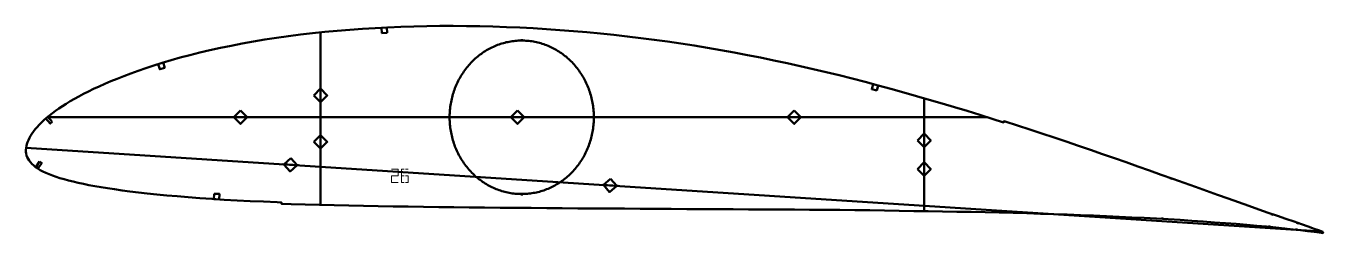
# Model space of a CAD drawing. Header units: metres. Extents: x 9 to 976, y 114 to 268.
import ezdxf

# ---------------------------------------------------------------- set-up
doc = ezdxf.new("R2010")
doc.units = ezdxf.units.M
doc.layers.add('Layer', color=1, linetype='Continuous', lineweight=50)
doc.layers.add('NumLabel', color=1, linetype='Continuous', lineweight=15)

msp = doc.modelspace()

# ---------------------------------------------------------------- linework, layer by layer
at = {"layer": 'Layer', "color": 7}
for p, q in [((228.81, 134.72), (228.81, 263.24)), ((228.81, 210.31), (228.81, 222.31)), ((678.81, 130.07), (678.81, 214.22)), ((25.12, 200), (726.1, 200)), ((163.22, 200), (175.22, 200)), ((369.61, 200), (381.61, 200)), ((576, 200), (588, 200)), ((228.81, 175.65), (228.81, 187.65)), ((678.81, 176.82), (678.81, 188.82)), ((9.3, 177.35), (975.37, 114.98)), ((200.42, 165.01), (212.4, 164.24)), ((678.81, 155.47), (678.81, 167.47)), ((438.69, 149.63), (450.67, 148.86))]:
    msp.add_line(p, q, dxfattribs=at)
at = {"layer": 'Layer'}
for p, q in [((378.81, 257.14), (378.81, 258.14)), ((325.04, 200), (324.04, 200)), ((432.59, 200), (433.59, 200)), ((863.06, 154.57), (862.73, 153.63)), ((378.81, 142.86), (378.81, 141.86)), ((938.48, 127.86), (938.15, 126.92)), ((856.77, 125.28), (856.69, 124.28)), ((936.56, 119.34), (936.47, 118.34)), ((956.43, 117.23), (956.37, 116.23)), ((957.38, 121.34), (957.06, 120.4))]:
    msp.add_line(p, q, dxfattribs=at)
for points in [[(976.13, 114.7), (973.73, 115.57), (969.72, 117.01), (965.21, 118.62), (960.2, 120.38), (954.67, 122.28), (948.65, 124.35), (942.2, 126.57), (935.4, 128.93), (928.29, 131.42), (920.91, 134.02), (913.32, 136.7), (905.52, 139.47), (897.54, 142.3), (889.41, 145.19), (881.13, 148.14), (872.73, 151.13), (864.24, 154.15), (855.66, 157.2), (847, 160.27), (838.28, 163.35), (829.5, 166.44), (820.66, 169.53), (811.77, 172.62), (802.84, 175.71), (793.86, 178.79), (784.83, 181.86), (775.77, 184.92), (766.67, 187.96), (757.54, 190.97), (748.36, 193.96), (739.14, 196.93), (738.37, 197.17), (738.06, 196.22), (729.59, 198.91), (720.3, 201.81), (710.96, 204.68), (701.59, 207.52), (692.17, 210.33), (682.71, 213.1), (673.22, 215.83), (663.69, 218.52), (654.12, 221.17), (644.53, 223.77), (634.91, 226.32), (625.26, 228.81), (615.58, 231.24), (605.87, 233.61), (596.14, 235.91), (586.39, 238.14), (576.6, 240.3), (566.79, 242.4), (556.96, 244.42), (547.11, 246.36), (537.23, 248.23), (527.34, 250.02), (517.43, 251.73), (507.5, 253.35), (497.55, 254.88), (487.56, 256.32), (477.56, 257.69), (467.54, 258.99), (457.51, 260.2), (447.48, 261.33), (437.45, 262.36), (427.41, 263.31), (417.38, 264.18), (407.34, 264.95), (397.32, 265.65), (387.31, 266.25), (377.32, 266.77), (367.34, 267.19), (357.39, 267.53), (347.46, 267.77), (337.56, 267.93), (327.69, 268), (317.87, 267.98), (308.09, 267.86), (298.36, 267.64), (288.67, 267.34), (279.04, 266.95), (269.47, 266.46), (259.98, 265.89), (250.56, 265.22), (241.23, 264.45), (231.98, 263.57), (222.81, 262.61), (213.75, 261.56), (204.8, 260.42), (195.98, 259.18), (187.3, 257.85), (178.76, 256.42), (170.36, 254.91), (162.13, 253.32), (154.1, 251.67), (146.29, 249.95), (138.71, 248.16), (131.35, 246.31), (124.24, 244.4), (117.37, 242.47), (110.78, 240.52), (104.49, 238.57), (98.48, 236.6), (92.75, 234.62), (87.27, 232.64), (82.06, 230.68), (77.1, 228.73), (72.38, 226.8), (67.91, 224.9), (63.66, 223.01), (59.63, 221.13), (55.79, 219.25), (52.13, 217.39), (48.66, 215.55), (45.36, 213.72), (42.23, 211.9), (39.26, 210.08), (36.44, 208.28), (33.78, 206.49), (31.25, 204.72), (28.87, 202.96), (26.62, 201.23), (24.51, 199.5), (22.54, 197.79), (20.72, 196.1), (19.04, 194.41), (17.5, 192.72), (16.1, 191.05), (14.81, 189.38), (13.65, 187.74), (12.61, 186.13), (11.71, 184.57), (10.96, 183.04), (10.35, 181.53), (9.87, 180.03), (9.52, 178.63), (9.28, 177.19), (9.16, 175.57), (9.18, 174.3), (9.33, 172.93), (9.63, 171.61), (10.1, 170.31), (10.73, 169.03), (11.54, 167.75), (12.51, 166.49), (13.64, 165.26), (14.93, 164.07), (16.4, 162.91), (18.05, 161.78), (19.87, 160.69), (21.87, 159.63), (24.04, 158.6), (26.4, 157.6), (28.94, 156.62), (31.65, 155.66), (34.55, 154.73), (37.64, 153.83), (40.92, 152.94), (44.4, 152.07), (48.09, 151.22), (51.99, 150.37), (56.13, 149.54), (60.51, 148.73), (65.15, 147.92), (70.08, 147.13), (75.3, 146.34), (80.85, 145.56), (86.74, 144.79), (92.99, 144.03), (99.63, 143.28), (106.67, 142.54), (114.11, 141.82), (121.96, 141.12), (130.2, 140.45), (138.8, 139.8), (147.75, 139.2), (157.01, 138.63), (166.55, 138.1), (176.34, 137.61), (186.34, 137.16), (196.54, 136.75), (199.61, 136.64), (199.58, 135.64), (206.88, 135.38), (217.43, 135.04), (228.13, 134.74), (238.93, 134.44), (249.81, 134.18), (260.75, 133.95), (271.8, 133.76), (282.96, 133.6), (294.22, 133.44), (305.54, 133.27), (316.89, 133.11), (328.26, 132.96), (339.66, 132.84), (351.12, 132.73), (362.65, 132.64), (374.22, 132.54), (385.82, 132.43), (397.43, 132.34), (409.05, 132.25), (420.67, 132.16), (432.28, 132.08), (443.88, 132.02), (455.48, 131.96), (467.09, 131.9), (478.69, 131.83), (490.28, 131.75), (501.85, 131.67), (513.42, 131.6), (524.97, 131.53), (536.48, 131.46), (547.95, 131.39), (559.38, 131.34), (570.78, 131.3), (582.14, 131.24), (593.47, 131.17), (604.76, 131.08), (616.02, 130.98), (627.2, 130.87), (638.3, 130.73), (649.33, 130.56), (660.28, 130.37), (671.14, 130.19), (681.93, 130.03), (692.66, 129.86), (703.32, 129.68), (713.91, 129.47), (724.44, 129.24), (734.89, 129), (745.22, 128.76), (755.42, 128.48), (765.54, 128.17), (775.6, 127.83), (785.58, 127.48), (795.43, 127.14), (805.13, 126.77), (814.71, 126.36), (824.19, 125.92), (833.6, 125.46), (842.88, 125.01), (851.98, 124.54), (860.91, 124.05), (869.69, 123.51), (878.39, 122.93), (886.98, 122.33), (895.39, 121.74), (903.59, 121.14), (911.58, 120.52), (919.35, 119.88), (926.87, 119.23), (934.12, 118.57), (941.03, 117.9), (947.58, 117.22), (953.76, 116.53), (959.51, 115.86), (964.78, 115.24), (969.53, 114.66), (973.75, 114.12), (976.28, 113.79)], [(432.59, 200), (432.58, 201.2), (432.54, 202.4), (432.48, 203.6), (432.4, 204.8), (432.29, 205.99), (432.16, 207.19), (432.01, 208.37), (431.83, 209.56), (431.63, 210.74), (431.41, 211.92), (431.16, 213.09), (430.89, 214.26), (430.59, 215.42), (430.28, 216.57), (429.94, 217.71), (429.58, 218.85), (429.19, 219.98), (428.79, 221.1), (428.36, 222.21), (427.91, 223.31), (427.44, 224.41), (426.94, 225.49), (426.43, 226.55), (425.89, 227.61), (425.34, 228.66), (424.76, 229.69), (424.16, 230.71), (423.55, 231.71), (422.91, 232.71), (422.25, 233.68), (421.58, 234.65), (420.88, 235.59), (420.17, 236.52), (419.44, 237.44), (418.69, 238.34), (417.92, 239.22), (417.14, 240.08), (416.34, 240.93), (415.52, 241.76), (414.68, 242.57), (413.83, 243.36), (412.97, 244.13), (412.09, 244.89), (411.19, 245.62), (410.28, 246.33), (409.36, 247.03), (408.42, 247.7), (407.47, 248.35), (406.51, 248.98), (405.54, 249.58), (404.55, 250.17), (403.55, 250.73), (402.54, 251.28), (401.53, 251.79), (400.5, 252.29), (399.46, 252.76), (398.41, 253.21), (397.35, 253.64), (396.29, 254.04), (395.22, 254.42), (394.14, 254.77), (393.05, 255.1), (391.96, 255.41), (390.86, 255.69), (389.75, 255.95), (388.65, 256.18), (387.53, 256.38), (386.42, 256.57), (385.3, 256.72), (384.17, 256.86), (383.05, 256.96), (381.92, 257.05), (380.79, 257.1), (379.66, 257.13), (378.53, 257.14), (377.4, 257.12), (376.27, 257.08), (375.14, 257.01), (374.02, 256.91), (372.89, 256.79), (371.77, 256.65), (370.65, 256.48), (369.54, 256.28), (368.43, 256.06), (367.32, 255.82), (366.22, 255.55), (365.12, 255.26), (364.03, 254.94), (362.95, 254.6), (361.87, 254.23), (360.81, 253.84), (359.75, 253.43), (358.69, 252.99), (357.65, 252.53), (356.62, 252.04), (355.59, 251.54), (354.58, 251.01), (353.57, 250.46), (352.58, 249.88), (351.6, 249.28), (350.63, 248.67), (349.68, 248.03), (348.73, 247.36), (347.8, 246.68), (346.89, 245.98), (345.98, 245.26), (345.1, 244.51), (344.22, 243.75), (343.37, 242.97), (342.53, 242.17), (341.7, 241.35), (340.89, 240.51), (340.1, 239.65), (339.32, 238.78), (338.56, 237.89), (337.82, 236.98), (337.1, 236.06), (336.4, 235.12), (335.71, 234.17), (335.05, 233.2), (334.4, 232.21), (333.77, 231.21), (333.16, 230.2), (332.58, 229.17), (332.01, 228.14), (331.46, 227.08), (330.94, 226.02), (330.44, 224.95), (329.95, 223.86), (329.49, 222.76), (329.05, 221.66), (328.64, 220.54), (328.24, 219.42), (327.87, 218.28), (327.52, 217.14), (327.19, 215.99), (326.88, 214.84), (326.6, 213.67), (326.34, 212.51), (326.11, 211.33), (325.9, 210.15), (325.71, 208.97), (325.54, 207.78), (325.4, 206.59), (325.28, 205.4), (325.19, 204.2), (325.11, 203), (325.07, 201.8), (325.04, 200.6), (325.04, 199.4), (325.07, 198.2), (325.11, 197), (325.19, 195.8), (325.28, 194.6), (325.4, 193.41), (325.54, 192.22), (325.71, 191.03), (325.9, 189.85), (326.11, 188.67), (326.34, 187.49), (326.6, 186.33), (326.88, 185.16), (327.19, 184.01), (327.52, 182.86), (327.87, 181.72), (328.24, 180.58), (328.64, 179.46), (329.05, 178.34), (329.49, 177.24), (329.95, 176.14), (330.44, 175.05), (330.94, 173.98), (331.46, 172.92), (332.01, 171.86), (332.58, 170.83), (333.16, 169.8), (333.77, 168.79), (334.4, 167.79), (335.05, 166.8), (335.71, 165.83), (336.4, 164.88), (337.1, 163.94), (337.82, 163.02), (338.56, 162.11), (339.32, 161.22), (340.1, 160.35), (340.89, 159.49), (341.7, 158.65), (342.53, 157.83), (343.37, 157.03), (344.22, 156.25), (345.1, 155.49), (345.98, 154.74), (346.89, 154.02), (347.8, 153.32), (348.73, 152.64), (349.68, 151.97), (350.63, 151.33), (351.6, 150.72), (352.58, 150.12), (353.57, 149.54), (354.58, 148.99), (355.59, 148.46), (356.62, 147.96), (357.65, 147.47), (358.69, 147.01), (359.75, 146.57), (360.81, 146.16), (361.87, 145.77), (362.95, 145.4), (364.03, 145.06), (365.12, 144.74), (366.22, 144.45), (367.32, 144.18), (368.43, 143.94), (369.54, 143.72), (370.65, 143.52), (371.77, 143.35), (372.89, 143.21), (374.02, 143.09), (375.14, 142.99), (376.27, 142.92), (377.4, 142.88), (378.53, 142.86), (379.66, 142.87), (380.79, 142.9), (381.92, 142.95), (383.05, 143.04), (384.17, 143.14), (385.3, 143.28), (386.42, 143.43), (387.53, 143.62), (388.65, 143.82), (389.75, 144.05), (390.86, 144.31), (391.96, 144.59), (393.05, 144.9), (394.14, 145.23), (395.22, 145.58), (396.29, 145.96), (397.35, 146.36), (398.41, 146.79), (399.46, 147.24), (400.5, 147.71), (401.53, 148.21), (402.54, 148.72), (403.55, 149.27), (404.55, 149.83), (405.54, 150.42), (406.51, 151.02), (407.47, 151.65), (408.42, 152.3), (409.36, 152.97), (410.28, 153.67), (411.19, 154.38), (412.09, 155.11), (412.97, 155.87), (413.83, 156.64), (414.68, 157.43), (415.52, 158.24), (416.34, 159.07), (417.14, 159.92), (417.92, 160.78), (418.69, 161.66), (419.44, 162.56), (420.17, 163.48), (420.88, 164.41), (421.58, 165.35), (422.25, 166.32), (422.91, 167.29), (423.55, 168.29), (424.16, 169.29), (424.76, 170.31), (425.34, 171.34), (425.89, 172.39), (426.43, 173.45), (426.94, 174.51), (427.44, 175.59), (427.91, 176.69), (428.36, 177.79), (428.79, 178.9), (429.19, 180.02), (429.58, 181.15), (429.94, 182.29), (430.28, 183.43), (430.59, 184.58), (430.89, 185.74), (431.16, 186.91), (431.41, 188.08), (431.63, 189.26), (431.83, 190.44), (432.01, 191.63), (432.16, 192.81), (432.29, 194.01), (432.4, 195.2), (432.48, 196.4), (432.54, 197.6), (432.58, 198.8), (432.59, 200)]]:
    msp.add_lwpolyline(points, close=True, dxfattribs=at)
for points in [[(278.51, 262.91), (274.52, 262.71), (274.32, 266.71), (278.31, 266.91), (278.51, 262.91)], [(112.72, 236.94), (108.9, 235.75), (107.71, 239.57), (111.53, 240.76), (112.72, 236.94)], [(643.6, 219.88), (639.73, 220.9), (640.75, 224.77), (644.62, 223.74), (643.6, 219.88)], [(223.81, 216.31), (228.81, 221.31), (233.81, 216.31), (228.81, 211.31), (223.81, 216.31)], [(169.22, 205), (174.22, 200), (169.22, 195), (164.22, 200), (169.22, 205)], [(375.61, 205), (380.61, 200), (375.61, 195), (370.61, 200), (375.61, 205)], [(582, 205), (587, 200), (582, 195), (577, 200), (582, 205)], [(28.77, 196.52), (27.22, 195.26), (24.05, 199.13), (25.6, 200.39), (28.77, 196.52)], [(223.81, 181.65), (228.81, 186.65), (233.81, 181.65), (228.81, 176.65), (223.81, 181.65)], [(673.81, 182.82), (678.81, 187.82), (683.81, 182.82), (678.81, 177.82), (673.81, 182.82)], [(19.28, 166.99), (20.94, 165.87), (18.12, 161.74), (16.46, 162.87), (19.28, 166.99)], [(206.73, 169.62), (211.4, 164.3), (206.09, 159.64), (201.42, 164.95), (206.73, 169.62)], [(673.81, 161.47), (678.81, 166.47), (683.81, 161.47), (678.81, 156.47), (673.81, 161.47)], [(445, 154.23), (449.67, 148.92), (444.36, 144.25), (439.69, 149.56), (445, 154.23)], [(149.42, 143.1), (153.42, 142.86), (153.17, 138.86), (149.18, 139.11), (149.42, 143.1)]]:
    msp.add_lwpolyline(points, dxfattribs=at)
at = {"layer": 'NumLabel', "color": 1}
for points in [[(281.76, 161.47), (286.76, 161.47), (286.76, 156.47), (281.76, 156.47), (281.76, 151.47), (286.76, 151.47)], [(291.26, 161.47), (289.26, 161.47), (289.26, 151.47), (291.26, 151.47)], [(291.26, 156.47), (289.26, 156.47)], [(294.26, 161.47), (292.26, 161.47)], [(292.26, 151.47), (294.26, 151.47), (294.26, 156.47), (292.26, 156.47)]]:
    msp.add_lwpolyline(points, dxfattribs=at)

doc.saveas('drawing.dxf')
